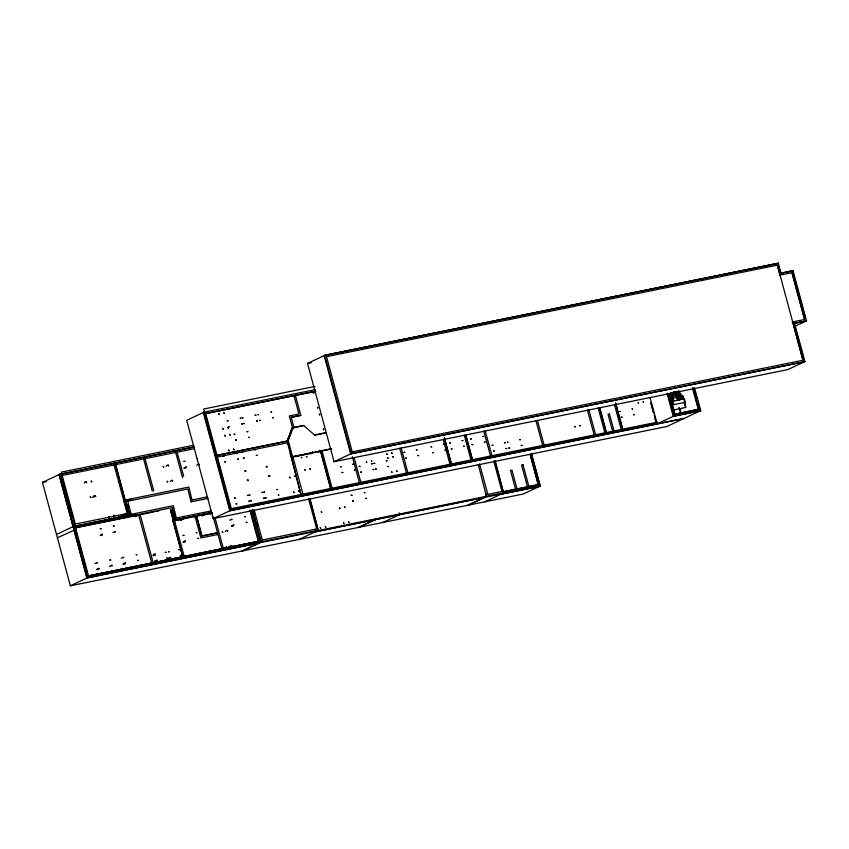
<?xml version="1.0" encoding="UTF-8"?>
<svg xmlns="http://www.w3.org/2000/svg" width="849" height="849" viewBox="0 0 849 849"><rect width="100%" height="100%" fill="white"/><g stroke="black" fill="none" stroke-linecap="round" stroke-linejoin="round"><path stroke-width="1.27" d="M672.801 397.979L673.024 394.254L672.896 397.958M671.05 399.094L671.124 398.85M672.429 393.639L672.811 393.649M672.588 397.014L672.355 397.077M157.086 560.329L154.953 561.338M170.564 557.591L168.431 558.6M125.376 563.216C123.583 562.484 127.18 564.447 123.243 564.224M185.4 541.195C183.671 540.452 187.109 542.447 183.267 542.203M233.762 525.17C231.936 524.449 235.597 526.391 231.628 526.178M102.506 534.509C100.713 533.734 104.321 535.793 100.373 535.507M99.036 568.565C97.21 567.79 100.893 569.838 96.892 569.573M186.249 467.205C184.583 466.419 187.884 468.51 184.106 468.213M288.31 438.54L291.175 430.687M288.66 438.604L291.547 431.037M331.768 448.909L291.419 457.165L292.523 456.603L288.214 440.62L293.16 427.631L303.677 425.498L314.448 434.964L326.133 432.597M86.269 482.041C86.831 484.832 87.16 479.016 84.125 483.049M95.29 496.049C96.128 498.841 96.011 492.622 92.552 497.334M227.373 530.604C227.914 533.352 228.296 527.707 225.24 531.612M155.134 554.238C155.494 556.148 156.174 551.924 152.99 555.235M168.272 465.379C168.601 468.361 169.301 462.174 166.075 466.409M111.739 565.519C111.495 567.917 113.628 562.813 109.51 566.559M115.124 531.485L115.623 531.909L112.981 532.493M96.998 562.484L97.497 562.908L94.865 563.492M123.338 557.135L123.848 557.56L121.205 558.143M199.048 464.148L199.112 464.753M231.724 519.1L232.233 519.514L229.591 520.097M531.538 454.077L540.219 486.042L522.984 494.086L70.35 585.799L42.45 482.391L59.621 474.304L193.975 446.977M804.926 361.589L351.199 453.695L324.647 355.307L778.374 263.201L781.016 273.187L793.008 270.693L806.55 320.88L794.526 323.257L804.926 361.589L787.692 369.623L334.06 461.718L307.54 363.436L324.711 355.349L778.342 263.264M93.411 496.994L95.544 495.996M184.031 467.916L186.164 466.918M196.724 465.199L198.857 464.191M125.525 500.019L129.908 516.277L125.525 500.019L188.86 487.071L191.991 500.082M56.501 534.446L73.672 526.369L128.454 515.247L128.379 517.137M127.35 501.324L187.884 488.95L191.025 501.961M170.065 481.436C174.448 478.167 171.859 482.89 172.453 480.385M75.561 527.717L74.977 527.919L154.04 511.894M57.392 537.778L76.017 529.405M291.536 428.342L293.16 427.631M290.698 430.517L291.218 430.273M303.677 425.498L292.056 428.087L287.089 441.119L287.949 444.144L287.387 444.398M116.037 518.474L127.329 513.189M119.327 517.37L127.318 513.624M130.884 514.398L173.355 505.686L176.327 518.081M286.569 441.363L288.214 440.62M128.252 515.99L130.491 514.94L129.197 515.258L125.663 502.194M136.233 515.916L138.567 514.844L130.916 516.532M135.256 516.553L138.96 514.908M139.724 515.141L140.244 514.897L153.255 563.089L151.801 563.375L138.758 515.194L140.244 514.897M100.299 535.22L102.432 534.212M175.35 519.959L172.389 507.564L175.35 519.959L211.21 512.679M290.008 453.939L290.528 453.695L300.992 494.649L287.121 441.077L217.004 455.308M309.981 454.003L312.252 452.942M318.354 452.315L320.635 451.18L330.696 488.472L330.176 488.716M172.814 521.657L175.51 520.373L174.65 519.004M173.196 521.573L175.403 520.395L183.119 518.962M180.752 519.906L183.087 518.835M180.89 520.013L183.458 518.835M181.208 519.959L183.48 518.888L183.034 517.243M194.665 516.892L196.628 516.362L201.913 535.931L217.524 532.769M196.108 516.606L196.628 516.362M203.781 515.099L206.02 514.048M202.221 516.001L206.063 514.176M209.99 514.207L212.367 513.051M96.818 569.276L99.015 568.331M351.677 451.997L803.027 360.231L777.376 265.143L326.536 356.665L352.197 451.753M70.35 585.799L87.521 577.713L316.507 531.23L298.816 539.593M230.376 510.525L203.856 412.243L186.684 420.329L213.205 518.601L230.376 510.525L684.007 418.43M334.06 461.718L351.231 453.631M123.158 563.927L125.291 562.919M153.308 555.777L155.441 554.768M183.193 541.906L185.326 540.898M777.822 263.508L778.374 263.201M154.868 561.04L157.054 560.096M231.544 525.881L233.74 524.937M168.346 558.302L170.479 557.294M788.87 271.733L793.008 270.693L781.016 273.187M229.23 546.639C233.698 543.604 230.949 547.86 231.628 545.578M261.959 540.102L316.698 528.895L308.558 498.713M252.249 509.602L260.993 541.98L252.588 509.442M242.124 550.927L259.295 542.84L250.561 510.472M242.825 550.789L259.996 542.702L259.561 541.057L87.978 576.089L229.241 547.403M310.044 498.766L318.195 530.37L309.705 498.925M501.292 494.086L540.219 486.042L315.488 531.803L485.49 497.1L468.319 505.187M792.117 322.153L792.701 321.951M357.96 527.59L375.141 519.503M358.66 527.441L375.842 519.365L375.332 519.662M794.526 323.257L794.006 323.511L806.55 320.88L795.035 326.228M794.59 323.31L794.07 323.554L796.139 331.206M382.559 522.591L399.794 514.558M671.124 394.445L670.572 392.408M670.126 395.114L671.007 398.149M675.284 394.116L676.717 393.437M677.375 393.289L675.931 393.575L677.46 393.257M678.489 393.756L677.99 391.686M679.518 393.458L680.346 396.525L678.255 396.929M673.416 391.612L675.135 394.169C673.204 393.968 675.91 397.926 677.141 396.886M677.873 396.313L679.232 396.058M677.046 396.897L678.584 396.196M681.386 396.228L682.214 399.295L673.459 401.068L672.631 398.001L673.512 401.046M674.69 391.739L679.667 399.126L681.185 398.797L676.207 391.41L681.185 398.797M677.873 400.155L681.11 398.839M487.443 494.5L501.982 491.454L493.736 460.88M467.619 505.325L484.79 497.238M495.222 460.911L503.478 492.919L494.882 461.071M484.62 501.876L501.812 493.842M515.035 489.502L515.598 489.247L510.472 470.442L511.968 470.134L517.052 488.96M656.648 424.129L673.819 416.042M693.017 387.94L698.769 409.239L674.276 414.408L698.769 409.239L693.071 387.961M696.541 410.364L698.833 409.282M694.514 387.823L700.722 410.64L666.836 426.516L213.205 518.601M197.403 458.428L197.361 459.022M676.94 396.918L675.146 394.339M325.485 355.338L776.527 263.774M307.54 363.436L311.434 362.64M314.947 386.433L203.728 409.016L230.864 509.58L657.2 423.035M315.159 389.649L203.792 412.2L230.344 510.589M315.626 391.23L205.681 413.548L231.342 508.647L657.487 422.133M205.745 413.59L315.658 391.283M300.779 415.352L291.196 417.294L294.094 427.843L292.597 428.14L289.307 415.946L298.944 414.047L293.945 395.687M291.26 417.337L300.833 415.394L295.388 395.39M193.593 445.269L61.308 472.129L75.317 524.045L130.088 512.934M193.997 447.02L59.037 474.506L86.969 578.02L259.497 542.999M194.474 448.665L61.446 475.61L88.498 575.845M42.45 482.391L46.324 481.595M314.661 435.208L326.387 432.82M217.015 455.361L287.142 441.13M217.45 456.953L287.588 442.775M288.108 444.536L289.435 444.398M292.523 456.603L331.513 448.686M293.351 456.911L308.06 453.928M804.396 361.833L350.679 453.939L324.127 355.551M123.837 500.889L131.797 499.212M124.007 501.695L125.503 501.388L115.581 464.626M124.697 504.073L126.14 504.21M124.856 504.465L126.172 504.338M669.903 394.934L672.366 394.435L671.93 392.843M672.228 395.029L680.654 393.14L681.301 395.538M674.573 394.594L676.006 394.307M670.286 398.33L682.713 395.814M673.798 397.841L677.81 396.971M679.667 399.126L680.314 398.998M609.518 414.015L608.022 414.312L612.628 431.186M127.212 513.221L128.719 513.337L127.276 513.634M192.33 499.934L207.612 496.824M191.354 501.801L207.984 498.427M74.425 526.348L127.934 515.492M129.706 515.969L134.885 514.918M129.908 516.277L172.389 507.564M75.497 527.675L128.878 516.839M156.248 511.448L158.869 510.918M170.882 510.323L173.238 519.068M171.031 510.429L172.209 510.185M673.193 410.067L685.875 407.424L684.517 402.246M673.299 416.286L700.722 410.64M176.656 517.922L211.231 510.907M173.323 518.919L174.501 518.675L172.092 510.207M173.302 519.482L174.756 519.185M175.69 519.8L211.539 512.52M205.946 514.197L212.367 512.892M212.144 513.019L173.663 520.83L170.691 509.803M684.071 418.472L229.824 510.833L203.272 412.444M523.026 464.7L521.541 464.997L527.484 486.838M217.535 532.822L201.882 535.995L196.586 516.372M217.981 534.467L200.873 537.937L195.132 516.659M88.009 576.025L259.571 541.11M231.83 546.883L259.051 541.354M260.993 541.98L318.524 530.211M317.484 530.699L503.818 492.77M500.974 494.256L540.187 486.297L531.559 454.311M679.009 399.656L677.141 397.141M682.713 395.814L683.827 399.709M682.511 395.921L683.604 399.847L682.511 395.91M676.239 397.077L678.192 399.826L673.215 392.429M674.775 391.697L679.741 399.094M675.9 393.978L677.141 395.836M678.383 397.672L679.285 399.168M673.268 392.663L674.382 394.318M792.488 270.937L794.515 278.472M796.213 284.744L795.195 280.977L796.171 284.776M796.893 287.249L797.901 291.016L796.85 287.28M799.599 297.288L798.58 293.521L799.546 297.288M800.278 299.793L802.984 309.832M803.663 312.336L804.672 316.104M792.457 271.001L794.484 278.514M800.225 299.793L802.931 309.811M803.6 312.315L804.619 316.072M791.979 272.699L804.597 319.479M796.829 333.763L799.578 343.972M800.204 346.477L803.027 356.729M777.344 265.206L780.019 275.129L792.011 272.635L804.661 319.521L792.637 321.909L802.974 360.188M695.023 391.867L696.785 398.213M697.464 400.749L700.202 410.884L673.268 416.35L667.155 393.512M692.497 388.195L698.313 409.526M684.145 401.853L684.984 404.952M684.198 402.352L685.578 407.446M678.786 390.37L679.433 392.769M676.536 396.557L676.313 396.048L676.462 396.579M679.72 408.199L681.163 413.357M678.945 407.329L680.643 413.601M671.272 394.552L672.238 398.128M669.574 396.812L670.551 400.611M671.262 403.073L672.281 406.83M672.949 409.335L673.936 413.155M667.675 393.267L673.788 416.106M649.994 397.47L656.744 422.293M650.843 402.617L653.581 412.741M654.208 415.087L656.309 422.855M650.812 402.681L653.497 412.614M655.173 418.822L656.171 422.537M615.631 403.137L622.667 429.201M615.589 403.148L622.625 429.212M614.474 404.676L621.224 429.498M609.476 414.025L614.071 430.889M606.345 432.523L599.649 407.69L606.303 432.523M598.152 407.987L604.902 432.81M588.856 409.876L595.605 434.699M587.412 410.173L594.162 434.996M537.375 420.329L544.113 445.152M535.921 420.626L542.67 445.449M531.071 454.332L533.83 464.552L532.058 458.152M537.969 479.897L539.009 483.739M537.916 479.865L539.295 484.97M522.984 464.711L528.927 486.551M485.235 430.921L491.974 455.733M483.781 431.207L490.531 456.03M479.568 463.915L487.782 494.341M478.252 464.52L486.477 496.378L485.448 492.569M464.254 435.176L470.993 459.999M444.356 437.904L451.392 463.978M444.314 437.914L451.35 463.978M443.199 439.453L449.949 464.265M401.163 447.985L407.902 472.797M399.709 448.272L406.459 473.095M399.306 512.913L399.752 514.558M354.086 457.537L360.836 482.359M352.303 456.592L359.392 482.657M322.026 450.893L332.139 488.186M320.604 451.243L330.643 488.483M319.882 450.225L320.115 451.074M312.421 451.742L312.655 452.591M315.563 529.914L316.008 531.559M292.863 456.868L302.955 494.107M288.575 444.579L290.867 453.069M254.222 510.058L262.288 539.943M253.182 510.546L254.191 514.282M256.547 523.005L257.555 526.741M252.206 511.087L260.272 540.972M249.85 510.164L258.404 541.885M215.052 517.943L223.361 548.55M213.258 516.967L221.907 548.836M205.798 513.199L205.978 514.324M177.133 452.124L183.681 476.204M175.69 452.421L182.577 477.764M172.177 509.633L175.085 520.596M184.127 556.095L174.332 519.991L172.888 520.278L182.97 557.644M171.349 510.366L173.642 518.856M170.5 510.334L173.207 520.373M172.931 520.278L183.013 557.634M145.02 458.651L153.754 490.839M143.577 458.938L152.311 491.136M127.69 501.165L131.213 514.239M127.605 505.229L128.57 508.784M129.207 511.162L130.173 514.727M130.13 515.014L130.576 516.659M115.528 464.636L125.45 501.398M126.066 504.359L128.358 512.849M125.312 504.508L127.605 512.998M114.084 464.923L128.22 517.137M114.084 515.184L115.061 518.824M113.915 515.258L114.7 517.731M108.693 516.468L109.362 518.972M61.606 478.358L62.72 482.296M63.293 484.62L70.318 510.451M71.008 513.008L72.069 517.147M74.457 525.807L75.497 529.649M76.007 531.718L77.089 535.549M77.715 538.064L78.798 541.874M79.424 544.4L82.162 554.535M82.884 557.05L83.871 560.871M84.592 563.375L85.579 567.217M86.301 569.7L87.288 573.553M59.557 474.262L87.489 577.776L86.969 578.02L59.101 474.549M306.393 456.465L306.882 456.889L306.393 456.465M301.353 457.431L301.841 457.855L301.374 457.346M305.29 470.187L304.802 469.847L305.29 470.187M310.331 469.157L309.832 468.828L310.331 469.157M165.332 552.296L165.926 552.487L165.332 552.296M166.871 558.026L167.476 558.217L166.871 558.026M168.463 551.67L169.068 551.861L168.463 551.67M178.81 549.568L179.404 549.749L178.81 549.568M180.349 555.299L180.954 555.479L180.349 555.299M91.214 481.15L91.66 481.829L91.214 481.15M90.758 497.525L90.291 496.941L90.758 497.525M163.634 467.003L163.178 466.43L163.634 467.003M167.667 481.914L167.211 481.33L167.667 481.914M320.296 527.579L320.742 528.258L320.296 527.579M325.337 526.624L325.783 527.303L325.337 526.624M343.569 522.857L344.015 523.536L343.612 522.782M348.621 521.902L349.066 522.581L348.652 521.827M218.787 413.675L219.233 414.344L218.787 413.675M223.828 412.72L224.274 413.389L223.828 412.72M222.778 428.469L223.223 429.127L222.778 428.469M227.808 427.44L228.254 428.108L227.808 427.44M229.686 434.401L230.121 435.07L229.686 434.401M222.258 531.761L222.703 532.44L222.258 531.761M289.615 477.159L290.061 477.817L289.615 477.159M293.605 491.942L294.051 492.611L293.605 491.942M298.646 490.924L299.081 491.582L298.646 490.924M319.309 414.227L319.744 414.896L319.309 414.227M323.289 429.01L323.734 429.679L323.289 429.01M321.293 511.66L321.739 512.329L321.293 511.66M339.547 507.957L339.993 508.625L339.547 507.957M344.577 506.927L345.023 507.606L344.609 506.853M224.635 435.357L225.081 436.025L224.635 435.357M228.625 450.14L229.071 450.808L228.625 450.14M233.655 449.121L234.101 449.79L233.655 449.121M226.29 546.671L226.736 547.34L226.29 546.671M295.208 476.639L294.752 476.066L295.208 476.639M313.451 392.546L313.897 393.204L313.493 392.461M317.441 407.329L317.887 407.998L317.441 407.329M366.344 461.898L366.779 462.525L366.344 461.898M371.384 460.869L371.82 461.506L371.416 460.795M386.571 453.769L387.006 454.395L386.571 453.769M387.643 457.738L388.078 458.375L387.643 457.738M391.612 452.75L392.047 453.377L391.612 452.75M393.236 457.197L392.779 456.656L393.236 457.197M391.983 472.224L391.527 471.694L391.983 472.224M397.024 471.206L396.568 470.664L397.024 471.206M579.825 425.476L580.249 426.113L579.856 425.402M574.784 426.506L575.219 427.132L574.826 426.421M638.161 402.628L638.597 403.254L638.193 402.553M643.192 401.609L643.627 402.235L643.234 401.535M340.598 466.727L341.309 466.897L340.64 466.653M342.094 472.458L342.805 472.553L342.094 472.458M352.908 464.223L353.63 464.307L352.908 464.223M354.457 469.943L355.179 470.038L354.457 469.943M361.409 472.076L360.687 472.14L361.409 472.076M376.234 469.072L375.502 469.136L376.234 469.072M406.257 458.142L405.525 458.131L406.257 458.142M417.91 455.542L418.631 455.626L417.91 455.542M433.33 452.644L432.597 452.634L433.33 452.644M444.982 450.044L445.693 450.129L444.982 450.044M451.997 448.856L451.265 448.919L451.997 448.856M463.639 446.256L464.361 446.341L463.639 446.256M471.248 438.912L470.516 438.975L471.248 438.912M472.012 444.558L472.734 444.643L472.012 444.558M483.559 436.407L482.826 436.471L483.559 436.407M485.097 442.138L484.376 442.202L485.097 442.138M494.341 451.095L493.609 451.074L494.341 451.095M504.444 442.764L505.155 442.849L504.444 442.764M505.993 448.484L506.704 448.58L505.993 448.484M509.602 447.985L508.869 447.975L509.602 447.985M519.715 439.655L520.416 439.824L519.747 439.591M521.254 445.385L521.976 445.481L521.254 445.385M359.923 466.345L359.191 466.334L359.923 466.345M371.512 463.745L372.233 463.841L371.512 463.745M373.061 469.476L373.772 469.561L373.061 469.476M374.738 463.342L374.016 463.405L374.738 463.342M386.337 460.742L387.048 460.827L386.337 460.742M387.887 466.472L388.577 466.632L387.919 466.398M416.36 449.811L417.082 449.896L416.36 449.811M443.433 444.314L444.133 444.483L443.475 444.239M462.1 440.525L462.811 440.62L462.1 440.525M619.685 411.425L620.407 411.51L619.685 411.425M621.235 417.156L621.956 417.241L621.235 417.156M632.059 408.91L632.76 409.08L632.102 408.836M633.545 414.641L634.267 414.737L633.545 414.641M404.05 452.315L404.771 452.411L404.05 452.315M431.122 446.818L431.823 446.988L431.165 446.754M449.79 443.029L450.501 443.125L449.79 443.029M492.133 445.269L492.844 445.354L492.133 445.269M507.405 442.17L508.105 442.34L507.437 442.096M114.137 526.03L113.363 526.019L114.137 526.03M109.903 560L110.657 560.085L109.903 560M136.243 554.652L136.986 554.822L136.286 554.588M137.793 560.382L138.525 560.542L137.835 560.308M183.936 535.379L183.172 535.454L183.936 535.379M227.267 420.817L228.02 420.902L227.267 420.817M228.816 426.548L229.548 426.707L228.859 426.474M223.913 456.115L223.149 456.104L223.913 456.115M225.463 461.845L224.688 461.835L225.463 461.845M234.091 434.264L234.844 434.348L234.091 434.264M240.256 418.186L240.989 418.345L240.299 418.111M235.64 439.994L236.393 440.079L235.64 439.994M242.156 417.793L242.899 417.878L242.156 417.793M241.742 423.916L242.496 424.001L241.742 423.916M236.903 453.472L236.139 453.472L236.903 453.472M243.695 423.524L244.448 423.609L243.695 423.524M237.646 459.118L238.389 459.203L237.646 459.118M247.08 431.632L247.834 431.716L247.08 431.632M242.623 452.315L241.869 452.39L242.623 452.315M248.566 437.362L249.319 437.447L248.566 437.362M244.172 458.046L243.408 458.12L244.172 458.046M235.237 498.055L234.462 498.055L235.237 498.055M255.146 415.161L255.899 415.246L255.146 415.161M236.775 503.786L236.022 503.86L236.775 503.786M258 414.577L258.733 414.747L258.043 414.503M256.631 420.892L257.385 420.977L256.631 420.892M259.55 420.308L260.282 420.467L259.592 420.234M255.613 449.673L254.859 449.747L255.613 449.673M256.356 455.329L257.109 455.404L256.356 455.329M248.226 495.423L247.462 495.498L248.226 495.423M244.629 516.616L245.372 516.776L244.671 516.542M249.893 495.084L249.118 495.084L249.893 495.084M248.959 501.069L249.691 501.239L249.001 500.995M270.99 411.945L271.722 412.105L271.033 411.871M246.178 522.337L246.932 522.422L246.178 522.337M251.431 500.814L250.667 500.814L251.431 500.814M272.476 417.676L273.229 417.761L272.476 417.676M262.882 492.452L262.108 492.441L262.882 492.452M264.57 492.102L263.806 492.176L264.57 492.102M263.615 498.098L264.368 498.183L263.615 498.098M266.119 497.832L265.355 497.907L266.119 497.832M277.559 489.47L276.795 489.544L277.559 489.47M278.292 495.116L279.024 495.275L278.345 495.041M352.685 500.984L353.449 501.069L352.685 500.984M247.399 480.12C248.11 482.03 249.309 478.74 247.399 480.12M100.288 528.609L101.042 528.694L100.288 528.609M184.021 461.315L184.774 461.4L184.021 461.315M196.278 532.631L197.01 532.79L196.321 532.556M197.817 538.362L198.581 538.446L197.817 538.362M269.833 475.928L268.581 475.928L269.833 475.928M351.199 495.254L351.964 495.328L351.199 495.254M364.295 492.579L365.038 492.738L364.338 492.505M365.845 498.31L366.577 498.469L365.887 498.236M244.926 470.951C245.658 472.861 246.815 469.571 244.926 470.951M266.236 466.621C266.957 468.542 268.125 465.241 266.236 466.621M287.97 438.795L287.45 439.039L288.023 438.816M684.379 398.68L672.769 401.036L673.735 404.633L685.355 402.277L684.379 398.68M538.266 484.652L502.619 491.889L538.33 484.694L530.116 454.257L538.266 484.652M674.828 414.1L669.415 394.053L674.796 414.163M537.279 477.34L534.52 467.109L537.226 477.308M472.437 459.702L465.74 434.868L472.394 459.712M114.509 518.304L113.872 515.916L114.466 518.314"/></g></svg>
